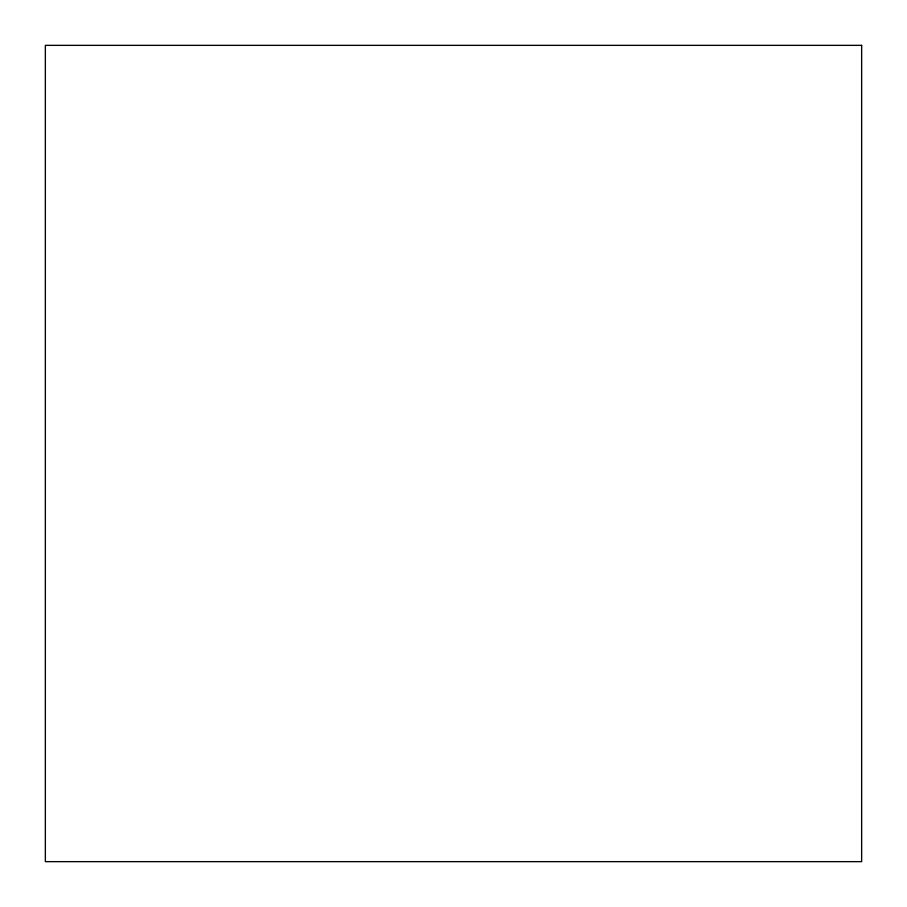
<?xml version="1.0" encoding="UTF-8"?>
<svg xmlns="http://www.w3.org/2000/svg" width="907" height="907" viewBox="0 0 907 907"><rect width="100%" height="100%" fill="white"/><g stroke="black" fill="none" stroke-linecap="round" stroke-linejoin="round"><path stroke-width="1.36" d="M861.65 45.35L45.35 45.35L45.35 861.65L861.65 861.65L861.65 45.35"/></g></svg>
